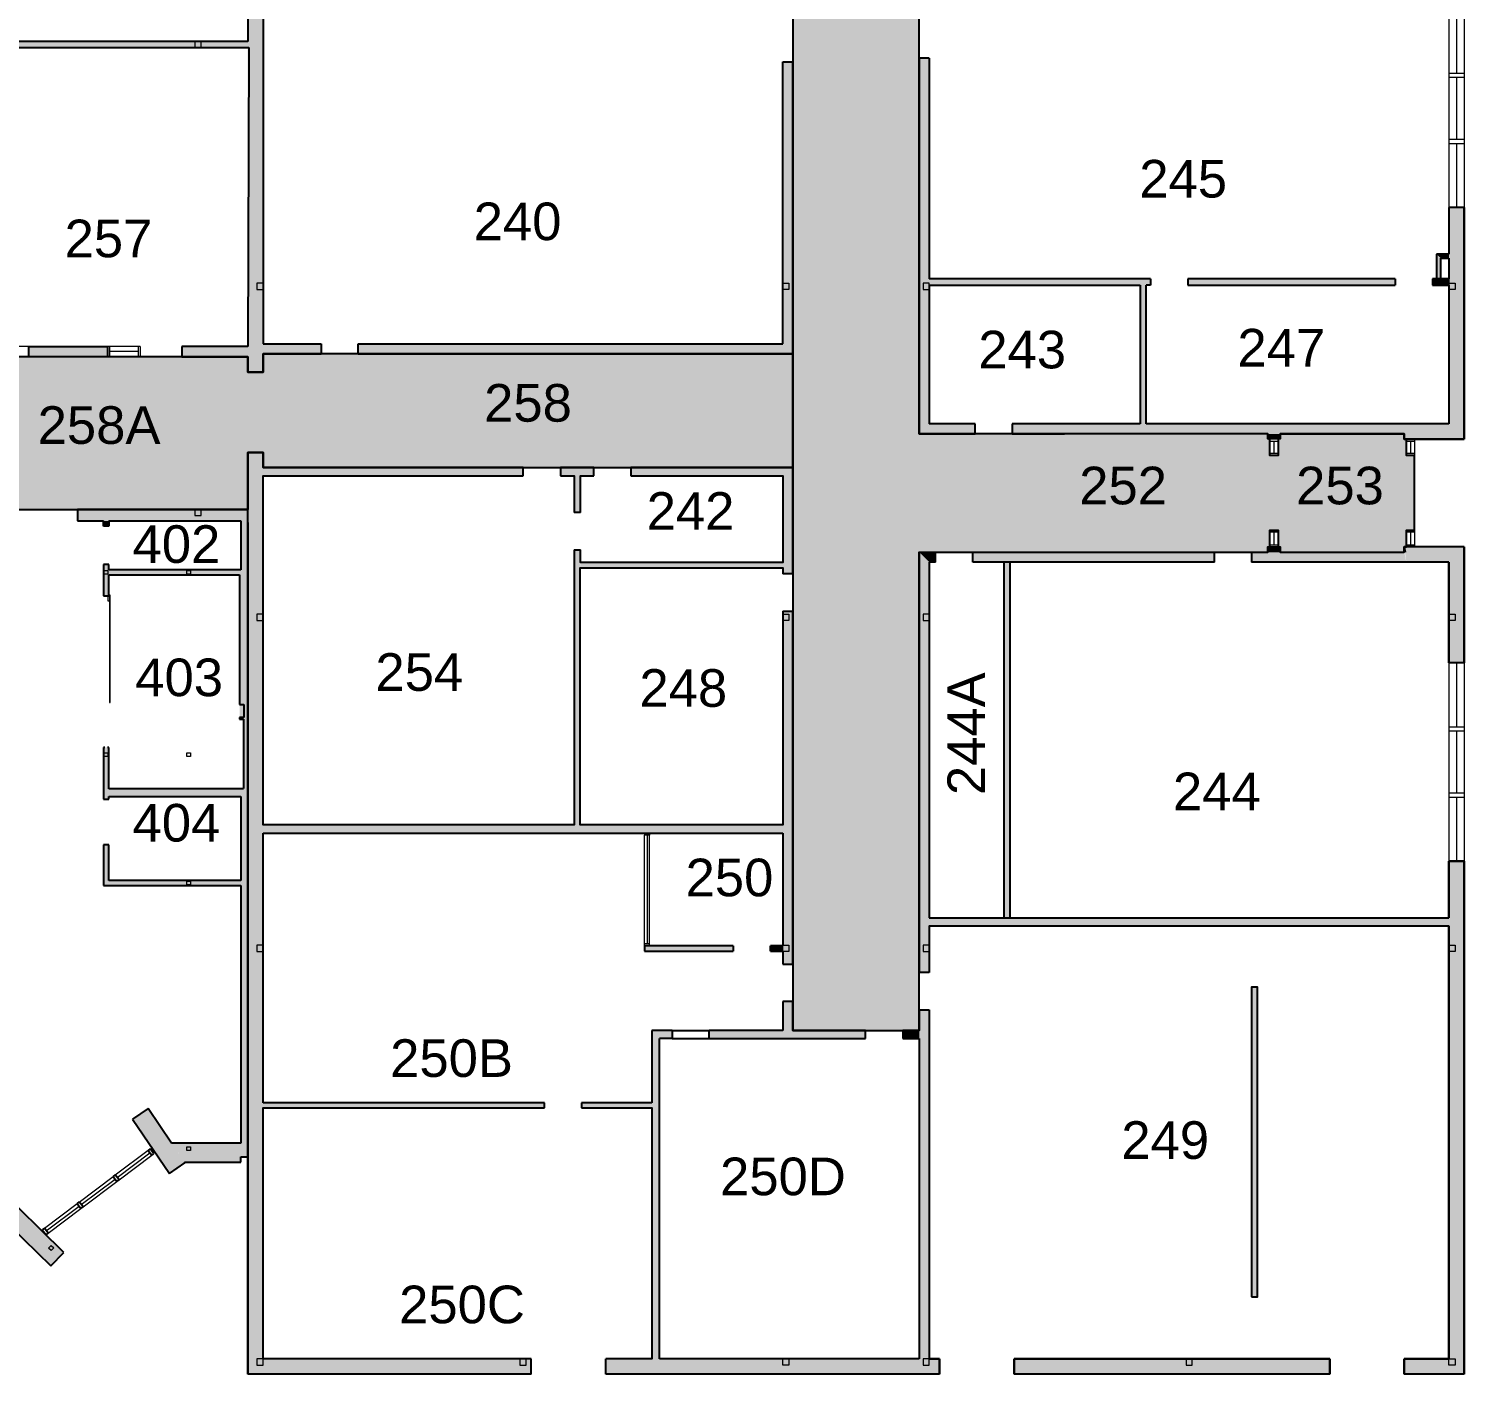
# Model space of a CAD drawing. Header units: millimetres. Extents: x 17496 to 132343, y 22085 to 108769.
# Drawn here: x 91953 to 126646, y 28943 to 61466 of the extents above; entities that cross this region are included whole.
import ezdxf

# ---------------------------------------------------------------- set-up
doc = ezdxf.new("R2010")
doc.units = ezdxf.units.MM
doc.header["$LTSCALE"] = 500
doc.header["$MEASUREMENT"] = 0
for name, color, linetype in [('CORRIDOR HATCH', 253, 'CONTINUOUS'), ('Room Numbers', 7, 'CONTINUOUS'), ('walls', 7, 'CONTINUOUS')]:
    doc.layers.add(name, color=color, linetype=linetype)
for name, color, linetype, lineweight in [('SC1', 7, 'CONTINUOUS', 0), ('SOLID', 7, 'CONTINUOUS', 0), ('windows', 7, 'CONTINUOUS', 0)]:
    doc.layers.add(name, color=color, linetype=linetype, lineweight=lineweight)
doc.styles.add('STANDARD 2', font='arial.ttf')

# ---------------------------------------------------------------- blocks, each defined once
blk = doc.blocks.new('Base Cabinet Blank Front - Base Cabinet Blank Front_1-372-Level 1 - New')
at = {"layer": 'windows'}
for p, q in [((62846, 135781), (60367, 135781)), ((60367, 135781), (60367, 135745)), ((60385, 135722), (60386, 135722)), ((60386, 135762), (62846, 135762)), ((60386, 135722), (60386, 135762)), ((62846, 135762), (62846, 135781))]:
    blk.add_line(p, q, dxfattribs=at)
blk = doc.blocks.new('Rectangular Mullion - 64mm x 150mm_1-299-Level 1 - New')
at = {"layer": 'windows', "lineweight": 25}
for p, q in [((-64, 38), (0, 38)), ((-64, -112), (-64, 38)), ((0, 38), (0, -112)), ((0, -112), (-64, -112))]:
    blk.add_line(p, q, dxfattribs=at)
blk = doc.blocks.new('Rectangular Mullion - 64mm x 150mm_1-295-Level 1 - New')
at = {"layer": 'windows', "lineweight": 25}
for p, q in [((-32, 38), (32, 38)), ((-32, -112), (-32, 38)), ((32, 38), (32, -112)), ((32, -112), (-32, -112))]:
    blk.add_line(p, q, dxfattribs=at)
blk = doc.blocks.new('Base Cabinet Blank Front1 - Base Cabinet Blank Front_1-33-Level 1 - New')
at = {"layer": 'windows'}
for p, q in [((62846, 135781), (60271, 135781)), ((60271, 135781), (60271, 135745)), ((60271, 135722), (60386, 135722)), ((60386, 135762), (62846, 135762)), ((60386, 135722), (60386, 135762)), ((62846, 135762), (62846, 135781))]:
    blk.add_line(p, q, dxfattribs=at)

msp = doc.modelspace()

# ---------------------------------------------------------------- hatches: boundary and pattern name
at = {"layer": 'CORRIDOR HATCH'}
h = msp.add_hatch(color=256, dxfattribs=at)
h.dxf.hatch_style = 1
h.paths.add_polyline_path([(63841, 63664), (63841, 61264), (87806, 61264), (87806, 53590), (87210, 53590), (87210, 52340), (87806, 52340), (87806, 49848), (91301, 49848), (93131, 49848), (97246, 49848), (97246, 51221), (97616, 51221), (97616, 50861), (110416, 50861), (110416, 53611), (97616, 53611), (97616, 53161), (97246, 53161), (97246, 53538), (90206, 53538), (90206, 63664)])
h.paths.add_polyline_path([(58796, 79119), (58796, 68219), (59340, 68219), (59340, 68029), (59041, 68029), (59041, 64520), (59041, 62520), (59041, 56258), (59041, 55258), (59041, 52228), (60388, 52228), (60388, 51899), (59041, 51899), (59041, 49848), (60388, 49848), (60388, 49519), (62438, 49519), (62438, 49848), (63841, 49848), (63841, 51899), (62438, 51899), (62438, 52228), (63841, 52228), (63840, 55534), (63840, 56404), (63841, 61264), (63841, 63664), (63841, 64527), (61841, 64527), (61841, 68029), (61240, 68029), (61240, 68219), (61810, 68219), (61810, 79119)])
h.paths.add_polyline_path([(40590, 64520), (40590, 62520), (57908, 62520), (57908, 62635), (58048, 62635), (58048, 62520), (59041, 62520), (59041, 64520), (58048, 64520), (58048, 64435), (57908, 64435), (57908, 64520)])
h.paths.add_polyline_path([(111041, 106541), (111041, 106343), (110546, 106343), (110546, 106293), (110416, 106293), (110416, 102791), (110537, 102791), (110546, 102743), (111041, 102743), (111041, 102543), (110547, 102543), (110537, 102493), (110416, 102493), (110416, 82083), (110416, 79283), (110416, 66219), (110416, 63001), (110416, 53611), (110416, 50861), (110416, 37253), (113476, 37253), (113476, 48813), (121896, 48813), (121896, 48943), (121946, 48943), (121946, 49347), (122144, 49347), (122144, 48943), (122194, 48943), (122194, 48813), (125196, 48813), (125196, 48943), (125246, 48943), (125246, 49347), (125444, 49347), (125446, 51147), (125246, 51147), (125246, 51541), (125196, 51543), (125196, 51673), (122194, 51673), (122194, 51551), (122146, 51543), (122146, 51147), (121946, 51147), (121946, 51541), (121896, 51551), (121896, 51673), (113476, 51673), (113476, 102493), (113346, 102493), (113346, 102543), (112841, 102543), (112841, 102741), (113346, 102741), (113346, 102791), (113476, 102791), (113476, 106293), (113346, 106293), (113346, 106343), (112841, 106343), (112841, 106541), (111041, 106543)])
h.paths.add_polyline_path([(48842, 99582), (48842, 97108), (49333, 97108), (49333, 96958), (48842, 96958), (48842, 94833), (48340, 94833), (48340, 95008), (46714, 95008), (46714, 93228), (49536, 93228), (49536, 92933), (48836, 92933), (48836, 82478), (49446, 82478), (49446, 82278), (51610, 82359), (51610, 82659), (52220, 82659), (52220, 91059), (51632, 91059), (51632, 96958), (51144, 96958), (51144, 97108), (51632, 97108), (51632, 99582), (51144, 99582), (51144, 99732), (49333, 99732), (49333, 99582)])
h.paths.add_polyline_path([(25516, 82228), (25516, 81697), (25316, 81697), (25316, 79647), (25514, 79647), (25514, 79168), (27617, 79178), (27617, 79657), (27816, 79657), (27816, 79178), (47034, 79178), (47036, 79747), (47236, 79747), (47235, 79257), (56998, 79259), (56998, 79119), (58796, 79119), (61810, 79119), (96216, 79119), (96216, 79283), (97396, 79283), (97396, 79783), (97616, 79783), (97616, 79283), (110416, 79283), (110416, 82083), (97616, 82083), (97616, 81583), (97396, 81583), (97396, 82083), (96216, 82083), (96216, 82179), (56998, 82179), (56998, 82059), (51610, 82059), (51610, 82359), (49446, 82278), (47236, 82278), (47236, 81797), (47036, 81797), (47036, 82228), (27817, 82228), (27817, 81707), (27617, 81707), (27617, 82228)])
at = {"layer": 'walls'}
msp.add_hatch(color=256, dxfattribs=at).paths.add_polyline_path([(115516, 39973), (115666, 39973), (115666, 48573), (115516, 48573)])

# ---------------------------------------------------------------- linework, layer by layer
at = {"layer": 'CORRIDOR HATCH'}
msp.add_lwpolyline([(110416, 63001), (110416, 53611), (110416, 50861), (110416, 37253), (113476, 37253), (113476, 48813), (121896, 48813), (121896, 48943), (121946, 48943), (121946, 49347), (122144, 49347), (122144, 48943), (122194, 48943), (122194, 48813), (125196, 48813), (125196, 48943), (125246, 48943), (125246, 49347), (125444, 49347), (125446, 51147), (125246, 51147), (125246, 51541), (125196, 51543), (125196, 51673), (122194, 51673), (122194, 51551), (122146, 51543), (122146, 51147), (121946, 51147), (121946, 51541), (121896, 51551), (121896, 51673), (113476, 51673), (113476, 102493)], dxfattribs=at)
msp.add_lwpolyline([(63841, 63664), (63841, 61264), (87806, 61264), (87806, 53590), (87210, 53590), (87210, 52340), (87806, 52340), (87806, 49848), (91301, 49848), (93131, 49848), (97246, 49848), (97246, 51221), (97616, 51221), (97616, 50861), (110416, 50861), (110416, 53611), (97616, 53611), (97616, 53161), (97246, 53161), (97246, 53538), (90206, 53538), (90206, 63664)], close=True, dxfattribs=at)
at = {"layer": 'SC1', "flags": 128}
for points in [[(96121, 61009), (96121, 61159), (95971, 61159), (95971, 61009)], [(97616, 55163), (97616, 55313), (97466, 55313), (97466, 55163)], [(110176, 55163), (110176, 55313), (110325, 55313), (110325, 55163)], [(113716, 55163), (113716, 55313), (113566, 55313), (113566, 55163)], [(126276, 55163), (126276, 55313), (126425, 55313), (126425, 55163)], [(96121, 49698), (96121, 49848), (95971, 49848), (95971, 49698)], [(93779, 48283), (93779, 48373), (93869, 48373), (93869, 48283)], [(95775, 48283), (95776, 48373), (95866, 48373), (95865, 48283)], [(97616, 47163), (97616, 47313), (97466, 47313), (97466, 47163)], [(110176, 47163), (110176, 47313), (110325, 47313), (110325, 47163)], [(113716, 47163), (113716, 47313), (113566, 47313), (113566, 47163)], [(126276, 47163), (126276, 47313), (126425, 47313), (126425, 47163)], [(93779, 43873), (93779, 43963), (93869, 43963), (93869, 43873)], [(95775, 43873), (95776, 43963), (95866, 43963), (95865, 43873)], [(95775, 40773), (95776, 40863), (95866, 40863), (95865, 40773)], [(97616, 39163), (97616, 39313), (97466, 39313), (97466, 39163)], [(110176, 39163), (110176, 39313), (110325, 39313), (110325, 39163)], [(113716, 39163), (113716, 39313), (113566, 39313), (113566, 39163)], [(126276, 39163), (126276, 39313), (126425, 39313), (126425, 39163)], [(95776, 34348), (95776, 34438), (95866, 34438), (95866, 34348)], [(92435, 31994), (92498, 32059), (92562, 31996), (92499, 31931)], [(97616, 29163), (97616, 29313), (97466, 29313), (97466, 29163)], [(103971, 29163), (103971, 29313), (103821, 29313), (103821, 29163)], [(110176, 29163), (110176, 29313), (110325, 29313), (110325, 29163)], [(113716, 29163), (113716, 29313), (113566, 29313), (113566, 29163)], [(120071, 29163), (120071, 29313), (119921, 29313), (119921, 29163)], [(126276, 29163), (126276, 29313), (126425, 29313), (126425, 29163)]]:
    msp.add_lwpolyline(points, close=True, dxfattribs=at)
at = {"layer": 'SOLID'}
for p, q in [((113716, 59310), (113716, 59425)), ((119061, 55268), (119061, 55418)), ((119961, 55268), (119961, 55418)), ((119961, 55268), (119961, 55418)), ((124976, 55418), (124976, 55268)), ((124976, 55418), (124976, 55268)), ((125876, 55418), (125876, 55268)), ((126276, 55418), (126276, 55268))]:
    msp.add_line(p, q, dxfattribs=at)
for points in [[(97246, 53161), (97616, 53161), (97246, 67862), (97616, 67862)], [(90456, 61159), (90456, 61009), (97246, 61159), (97246, 61009)], [(113716, 51913), (113476, 51673), (113716, 60753), (113476, 60753)], [(110176, 53851), (110416, 53611), (110176, 60669), (110416, 60669)], [(126646, 51543), (126276, 51913), (126646, 57143), (126276, 57143)], [(125976, 56018), (126076, 55918), (126276, 56018), (126276, 55918)], [(125976, 56018), (126076, 55918), (125976, 55418), (126076, 55418)], [(113716, 55418), (113716, 55268), (119061, 55418), (119061, 55268)], [(118811, 51913), (118961, 51913), (118811, 55418), (118961, 55268)], [(119961, 55418), (119961, 55268), (124976, 55418), (124976, 55268)], [(125876, 55418), (125876, 55268), (126276, 55418), (126276, 55268)], [(93856, 53788), (93856, 53538), (91956, 53788), (91956, 53538)], [(97246, 53788), (97246, 53538), (95656, 53788), (95656, 53538)], [(97616, 53851), (97616, 53611), (99019, 53851), (99019, 53611)], [(110176, 53851), (110416, 53611), (99911, 53851), (99911, 53611)], [(114823, 51913), (114823, 51673), (113716, 51913), (113476, 51673)], [(115723, 51913), (115723, 51673), (116981, 51913), (116981, 51673)], [(116981, 51913), (116981, 51673), (125246, 51913), (125196, 51673)], [(125196, 51543), (125196, 51913), (126646, 51543), (126276, 51913)], [(122194, 51673), (121896, 51673), (122194, 51551), (121896, 51551)], [(97246, 46343), (97616, 46343), (97246, 51221), (97616, 51221)], [(103904, 50861), (103904, 50661), (97616, 50861), (97616, 50661)], [(105614, 50861), (105614, 50661), (104805, 50861), (104805, 50661)], [(105134, 49775), (105285, 49775), (105134, 50661), (105285, 50661)], [(110416, 50861), (110176, 50661), (106504, 50861), (106506, 50668)], [(110176, 48288), (110416, 48288), (110176, 50661), (110416, 50861)], [(97246, 49848), (97246, 49571), (93131, 49848), (93131, 49571)], [(93886, 49440), (93886, 49571), (93762, 49440), (93762, 49571)], [(97076, 48390), (97076, 49571), (97246, 48390), (97246, 49571)], [(121896, 48943), (122194, 48943), (121896, 48813), (122194, 48813)], [(126646, 48943), (126276, 48573), (125196, 48943), (125246, 48573)], [(126276, 48573), (126646, 48943), (126276, 46143), (126646, 46143)], [(105276, 48437), (105276, 42223), (105134, 48873), (105134, 42223)], [(105134, 48873), (105285, 48873), (105276, 48437)], [(113476, 38653), (113716, 38653), (113476, 48813), (113716, 48573)], [(113476, 48813), (113866, 48813), (113716, 48573), (113866, 48573)], [(114766, 48813), (114766, 48573), (120606, 48813), (120606, 48573)], [(121506, 48813), (121506, 48573), (125196, 48813), (125246, 48573)], [(93886, 48514), (93886, 47755), (93762, 48514), (93762, 47755)], [(97048, 48390), (97048, 48266), (93886, 48390), (93886, 48266)], [(97048, 44775), (97048, 48390), (97246, 44775), (97246, 48390)], [(105285, 48561), (105276, 48437), (110176, 48561), (110176, 48437)], [(110176, 38853), (110416, 38853), (110176, 47388), (110416, 47388)], [(97246, 43543), (97246, 46343), (97615, 43543), (97616, 46343)], [(97140, 43101), (97140, 44775), (97246, 43101), (97246, 44775)], [(93886, 42842), (93762, 42842), (93886, 44095), (93762, 44095)], [(97246, 28943), (97616, 29313), (97246, 43543), (97616, 43543)], [(97076, 42911), (93886, 42911), (97076, 43095), (93886, 43095)], [(97076, 34199), (97076, 43101), (97246, 34199), (97246, 43101)], [(110176, 42223), (110176, 42023), (97616, 42223), (97616, 42023)], [(93886, 40880), (93762, 40756), (93886, 41742), (93762, 41742)], [(126276, 29313), (126646, 28943), (126276, 41343), (126646, 41343)], [(93762, 40756), (93886, 40880), (97076, 40756), (97076, 40880)], [(126276, 39973), (126276, 39773), (113716, 39973), (113716, 39773)], [(106834, 39295), (106834, 39171), (108976, 39295), (108976, 39171)], [(109876, 39295), (109876, 39171), (110176, 39295), (110176, 39171)], [(121501, 38298), (121651, 38298), (121501, 30813), (121651, 30813)], [(110176, 37953), (110416, 37953), (110176, 37253), (110416, 37253)], [(113476, 29313), (113716, 29313), (113476, 37753), (113716, 37753)], [(107499, 37253), (107499, 37063), (107014, 37253), (107199, 37063)], [(107014, 37253), (107199, 37063), (107014, 29313), (107199, 29313)], [(112176, 37253), (112176, 37063), (108399, 37253), (108399, 37063)], [(113476, 37253), (113476, 37063), (113076, 37253), (113076, 37063)], [(104414, 35505), (104414, 35381), (97616, 35505), (97616, 35381)], [(107014, 35505), (107014, 35381), (105314, 35505), (105314, 35381)], [(94460, 35113), (94834, 35375), (95352, 33795), (95730, 34051)], [(89769, 34220), (90088, 34546), (92484, 31562), (92804, 31888)], [(95716, 34073), (95406, 34530), (97076, 34073), (97076, 34530)], [(97616, 29313), (97246, 28943), (104096, 29313), (104096, 28943)], [(105896, 29313), (105896, 28943), (113966, 29313), (113966, 28943)], [(115766, 29313), (115766, 28943), (123396, 29313), (123396, 28943)], [(125196, 29313), (125196, 28943), (126276, 29313), (126646, 28943)]]:
    msp.add_solid(points, dxfattribs=at)
at = {"layer": 'walls'}
for p, q in [((97246, 66945), (97246, 61159)), ((97616, 65871), (97616, 53851)), ((97246, 61159), (90456, 61159)), ((90456, 61009), (97269, 61009)), ((97269, 61009), (97246, 53788)), ((113716, 60753), (113476, 60753)), ((113476, 60753), (113476, 51673)), ((113716, 60753), (113716, 55418)), ((110176, 53851), (110176, 60669)), ((110176, 60669), (110416, 60669)), ((110416, 53611), (110416, 60669)), ((126646, 57143), (126276, 57143)), ((126276, 57143), (126276, 56018)), ((126276, 57143), (126276, 56018)), ((126646, 57143), (126276, 57143)), ((126646, 57143), (126646, 51543)), ((126646, 51543), (126646, 57143)), ((126276, 56018), (125976, 56018)), ((125976, 56018), (125976, 55418)), ((126076, 55418), (126076, 55918)), ((126076, 55918), (126276, 55918)), ((126276, 55918), (126276, 55418)), ((118811, 55418), (113716, 55418)), ((113716, 55268), (118811, 55268)), ((113716, 55268), (113716, 51913)), ((119061, 55418), (118811, 55418)), ((118811, 55268), (118811, 51913)), ((118961, 51913), (118961, 55268)), ((119061, 55268), (118961, 55268)), ((119061, 55418), (119061, 55268)), ((124976, 55418), (119961, 55418)), ((119961, 55418), (119961, 55268)), ((119961, 55268), (124976, 55268)), ((124976, 55418), (124976, 55268)), ((126276, 55418), (125876, 55418)), ((125876, 55418), (125876, 55268)), ((125876, 55268), (126276, 55268)), ((125876, 55268), (126276, 55268)), ((126276, 55268), (126276, 51913)), ((126276, 55268), (126276, 51913)), ((91956, 53538), (91956, 53788)), ((91956, 53788), (93856, 53788)), ((93856, 53788), (93856, 53538)), ((97246, 53788), (95656, 53788)), ((95656, 53788), (95656, 53538)), ((97616, 53851), (99019, 53851)), ((99019, 53851), (99019, 53611)), ((99911, 53611), (99911, 53851)), ((99911, 53851), (110176, 53851)), ((93856, 53538), (91956, 53538)), ((95656, 53538), (97246, 53538)), ((97246, 53538), (97246, 53161)), ((97616, 53611), (99019, 53611)), ((97616, 53161), (97616, 53611)), ((99911, 53611), (110416, 53611)), ((97246, 53161), (97616, 53161)), ((114823, 51913), (113716, 51913)), ((114823, 51673), (114823, 51913)), ((115723, 51913), (115723, 51673)), ((118811, 51913), (115723, 51913)), ((126276, 51913), (118961, 51913)), ((126276, 51913), (125246, 51913)), ((113476, 51673), (114823, 51673)), ((115723, 51673), (116981, 51673)), ((121896, 51673), (116981, 51673)), ((121896, 51551), (121896, 51673)), ((122194, 51551), (121896, 51551)), ((122194, 51673), (125196, 51673)), ((122194, 51673), (122194, 51551)), ((125196, 51673), (125196, 51543)), ((125196, 51673), (125196, 51543)), ((126646, 51543), (125196, 51543)), ((125196, 51543), (126646, 51543)), ((97616, 51221), (97246, 51221)), ((97246, 51221), (97246, 49848)), ((97616, 50861), (97616, 51221)), ((97616, 50861), (97616, 51221)), ((103904, 50861), (97616, 50861)), ((103904, 50661), (103904, 50861)), ((104805, 50861), (104805, 50661)), ((105614, 50861), (104805, 50861)), ((105614, 50661), (105614, 50861)), ((110416, 50861), (106504, 50861)), ((106504, 50861), (106504, 50661)), ((110416, 48288), (110416, 50861)), ((97246, 49848), (93131, 49848)), ((93131, 49848), (93131, 49571)), ((97246, 34199), (97246, 49848)), ((97616, 46343), (97616, 49848)), ((105285, 49775), (105134, 49775)), ((93131, 49571), (93762, 49571)), ((93762, 49440), (93762, 49571)), ((93886, 49440), (93762, 49440)), ((93886, 49571), (93886, 49440)), ((93886, 49571), (97076, 49571)), ((97076, 49571), (97076, 48390)), ((97246, 46343), (97246, 49528)), ((121896, 48813), (121896, 48943)), ((121896, 48943), (122194, 48943)), ((122194, 48943), (122194, 48813)), ((126646, 48943), (125196, 48943)), ((125196, 48943), (125196, 48813)), ((126646, 48943), (125196, 48943)), ((125196, 48943), (125213, 48814)), ((126646, 48943), (126646, 46143)), ((126646, 46143), (126646, 48943)), ((105134, 48873), (105285, 48873)), ((113476, 48813), (113476, 38653)), ((113476, 48813), (113866, 48813)), ((113866, 48573), (113716, 48573)), ((113716, 48573), (113716, 39973)), ((113866, 48573), (113866, 48813)), ((114766, 48573), (114766, 48813)), ((114766, 48813), (120606, 48813)), ((115516, 48573), (115516, 39973)), ((115666, 48573), (115666, 39973)), ((120606, 48573), (120606, 48813)), ((121506, 48813), (121506, 48573)), ((121506, 48813), (121896, 48813)), ((126276, 48573), (121506, 48573)), ((122194, 48813), (125196, 48813)), ((126276, 48573), (125246, 48573)), ((126276, 48573), (126276, 46143)), ((126276, 46143), (126276, 48573)), ((93762, 48514), (93762, 47755)), ((93886, 48514), (93762, 48514)), ((93886, 48390), (93886, 48514)), ((97076, 48390), (93886, 48390)), ((93886, 47755), (93886, 48266)), ((93886, 48266), (97048, 48266)), ((97048, 48266), (97048, 45131)), ((97076, 48395), (97076, 48390)), ((110416, 48288), (110176, 48288)), ((93762, 47755), (93886, 47755)), ((110176, 47388), (110416, 47388)), ((110416, 38853), (110416, 47388)), ((126646, 46143), (126276, 46143)), ((126646, 46143), (126276, 46143)), ((97048, 45131), (97150, 45131)), ((97150, 45131), (97150, 44819)), ((97150, 44819), (97048, 44819)), ((97048, 44819), (97048, 44775)), ((97048, 44775), (97140, 44775)), ((97140, 44775), (97140, 43101)), ((93762, 44095), (93762, 42842)), ((93789, 44095), (93762, 44095)), ((93886, 44095), (93859, 44095)), ((93886, 43095), (93886, 44095)), ((97246, 28943), (97246, 43543)), ((97246, 43543), (97246, 28943)), ((97076, 43095), (93886, 43095)), ((97076, 43101), (97076, 43095)), ((97076, 43101), (97140, 43101)), ((93762, 42842), (93886, 42842)), ((93886, 42842), (93886, 42911)), ((93886, 42911), (97076, 42911)), ((97076, 42911), (97076, 40880)), ((97616, 35505), (97616, 42023)), ((97616, 35505), (97616, 42023)), ((97616, 42023), (110176, 42023)), ((110176, 42023), (110176, 39295)), ((93762, 41742), (93762, 40756)), ((93886, 41742), (93762, 41742)), ((93886, 40880), (93886, 41742)), ((126646, 41343), (126276, 41343)), ((126276, 41343), (126276, 39973)), ((126276, 41343), (126646, 41343)), ((126276, 39973), (126276, 41343)), ((126646, 41343), (126646, 28943)), ((126646, 28943), (126646, 41343)), ((93762, 40756), (97076, 40756)), ((97076, 40880), (93886, 40880)), ((97076, 40756), (97076, 34530)), ((113716, 39973), (126276, 39973)), ((126276, 39773), (126276, 29313)), ((106834, 39295), (106834, 39171)), ((108976, 39295), (106834, 39295)), ((108976, 39295), (108976, 39171)), ((110176, 39295), (109876, 39295)), ((109876, 39171), (109876, 39295)), ((106834, 39171), (108976, 39171)), ((109876, 39171), (110176, 39171)), ((110176, 39171), (110176, 38853)), ((110176, 38853), (110416, 38853)), ((113716, 38653), (113476, 38653)), ((110416, 37953), (110176, 37953)), ((110176, 37953), (110176, 37253)), ((110416, 37253), (110416, 37953)), ((113476, 37753), (113716, 37753)), ((113476, 37753), (113476, 37253)), ((107014, 37253), (107014, 35505)), ((107499, 37253), (107014, 37253)), ((107499, 37253), (107499, 37063)), ((107499, 37253), (108399, 37253)), ((110176, 37253), (108399, 37253)), ((108399, 37063), (108399, 37253)), ((112176, 37253), (110416, 37253)), ((112176, 37063), (112176, 37253)), ((113476, 37253), (113076, 37253)), ((113076, 37253), (113076, 37063)), ((107199, 29313), (107199, 37063)), ((107499, 37063), (107199, 37063)), ((107499, 37063), (108399, 37063)), ((113476, 37063), (113076, 37063)), ((113076, 37063), (113476, 37063)), ((113476, 37063), (113476, 29313)), ((104414, 35505), (97616, 35505)), ((104414, 35381), (104414, 35505)), ((107014, 35505), (105314, 35505)), ((105314, 35505), (105314, 35381)), ((94838, 35369), (94460, 35113)), ((94460, 35113), (95352, 33795)), ((95406, 34530), (94838, 35369)), ((97616, 29313), (97616, 35381)), ((92804, 31888), (90088, 34546)), ((97076, 34530), (95406, 34530)), ((89769, 34220), (92484, 31562)), ((95352, 33795), (95730, 34051)), ((95716, 34073), (97076, 34073)), ((95730, 34051), (95716, 34073)), ((97076, 34073), (97076, 34199)), ((97076, 34199), (97246, 34199)), ((92484, 31562), (92804, 31888)), ((104096, 29313), (97616, 29313)), ((104096, 28943), (104096, 29313)), ((105896, 28943), (105896, 29313)), ((107014, 29313), (105896, 29313)), ((113476, 29313), (107199, 29313)), ((113966, 29313), (113716, 29313)), ((113966, 29313), (113966, 28943)), ((113966, 28943), (113966, 29313)), ((123396, 29313), (115766, 29313)), ((115766, 29313), (115766, 28943)), ((115766, 28943), (115766, 29313)), ((115766, 29313), (115766, 28943)), ((123396, 29313), (123396, 28943)), ((123396, 28943), (123396, 29313)), ((126276, 29313), (125196, 29313)), ((125196, 29313), (125196, 28943)), ((125196, 28943), (125196, 29313)), ((104096, 28943), (97246, 28943)), ((104096, 28943), (97404, 28943)), ((113966, 28943), (105896, 28943)), ((113966, 28943), (105896, 28943)), ((123396, 28943), (115766, 28943)), ((123396, 28943), (115766, 28943)), ((126646, 28943), (125196, 28943)), ((126646, 28943), (125196, 28943))]:
    msp.add_line(p, q, dxfattribs=at)
at = {"layer": 'walls', "color": 7}
msp.add_line((97246, 49848), (93131, 49848), dxfattribs=at)
at = {"layer": 'walls'}
for points in [[(97616, 43543), (97616, 50661), (103904, 50661)], [(104805, 50661), (105134, 50661), (105134, 49775)], [(106504, 50661), (110176, 50661), (110176, 48561), (105285, 48561), (105285, 48873)], [(105285, 49775), (105285, 50661), (105614, 50661)], [(105134, 48873), (105134, 42223), (97616, 42223), (97616, 43543)], [(120606, 48573), (114766, 48573)], [(110176, 47388), (110176, 42223), (105276, 42223), (105276, 48437), (110176, 48437), (110176, 48288)], [(125196, 29313), (126276, 29313), (126276, 39773), (113716, 39773), (113716, 38653)], [(113716, 37753), (113716, 29313), (113966, 29313)], [(108399, 37063), (112176, 37063)], [(104096, 29313), (97616, 29313), (97616, 35381), (104414, 35381)], [(105314, 35381), (107014, 35381), (107014, 29313), (105896, 29313)], [(115766, 29313), (123396, 29313)]]:
    msp.add_lwpolyline(points, dxfattribs=at)
for points in [[(97246, 49528), (97246, 49528), (97246, 43543), (97246, 43543)], [(121501, 30813), (121651, 30813), (121651, 38298), (121501, 38298)]]:
    msp.add_lwpolyline(points, close=True, dxfattribs=at)
at = {"layer": 'windows'}
for p, q in [((126276, 61943), (126276, 57143)), ((126461, 61943), (126461, 60393)), ((126646, 61943), (126646, 57143)), ((126276, 60393), (126646, 60393)), ((126276, 60293), (126646, 60293)), ((126461, 60293), (126461, 58793)), ((126276, 58793), (126646, 58793)), ((126276, 58693), (126646, 58693)), ((126461, 58693), (126461, 57143)), ((91956, 53788), (90456, 53788)), ((94648, 53788), (93856, 53788)), ((93906, 53788), (93906, 53538)), ((94598, 53788), (94598, 53538)), ((94648, 53788), (94648, 53538)), ((91956, 53538), (90456, 53538)), ((94648, 53538), (93856, 53538)), ((94598, 53663), (93906, 53663)), ((121946, 51541), (121946, 51147)), ((121946, 51493), (122146, 51493)), ((122046, 51493), (122046, 51197)), ((122146, 51543), (122146, 51147)), ((125246, 51543), (125438, 51543)), ((125246, 51541), (125246, 51147)), ((125246, 51493), (125446, 51493)), ((125346, 51493), (125346, 51197)), ((125446, 51543), (125446, 51147)), ((122146, 51197), (121946, 51197)), ((122146, 51147), (121946, 51147)), ((125446, 51197), (125246, 51197)), ((125446, 51147), (125246, 51147)), ((93131, 49848), (93131, 49571)), ((121946, 49347), (121946, 48943)), ((122144, 49347), (121946, 49347)), ((122144, 49297), (121946, 49297)), ((122046, 49297), (122046, 48993)), ((122144, 49347), (122144, 48943)), ((125246, 49347), (125246, 48943)), ((125444, 49347), (125246, 49347)), ((125444, 49297), (125246, 49297)), ((125346, 49297), (125346, 48993)), ((125444, 49347), (125444, 48943)), ((121946, 48993), (122144, 48993)), ((125246, 48993), (125444, 48993)), ((125246, 48943), (125436, 48943)), ((126276, 46143), (126276, 41343)), ((126461, 46143), (126461, 44593)), ((126646, 46143), (126646, 41343)), ((126276, 44593), (126646, 44593)), ((126276, 44493), (126646, 44493)), ((126461, 44493), (126461, 42993)), ((126276, 42993), (126646, 42993)), ((126276, 42893), (126646, 42893)), ((126461, 42893), (126461, 41343)), ((106834, 42023), (106834, 41973)), ((106958, 42023), (106958, 41973)), ((106834, 39295), (106834, 41973)), ((106958, 41973), (106834, 41973)), ((106896, 41973), (106896, 39345)), ((106958, 39295), (106958, 41973)), ((106958, 39345), (106834, 39345)), ((94046, 33760), (94838, 34356)), ((94091, 33700), (94883, 34296)), ((94136, 33640), (94928, 34236)), ((93176, 33107), (93994, 33722)), ((93221, 33047), (94039, 33662)), ((93266, 32987), (94084, 33602)), ((92332, 32474), (93125, 33069)), ((92377, 32414), (93170, 33009)), ((92422, 32354), (93215, 32949)), ((97404, 28943), (97246, 28943))]:
    msp.add_line(p, q, dxfattribs=at)

# ---------------------------------------------------------------- block references
at = {"layer": 'windows', "rotation": 270}
for name, p in [('Base Cabinet Blank Front - Base Cabinet Blank Front_1-372-Level 1 - New', (-41859, 108140)), ('Base Cabinet Blank Front1 - Base Cabinet Blank Front_1-33-Level 1 - New', (-41859, 108026))]:
    msp.add_blockref(name, p, dxfattribs=at)
at = {"layer": 'windows', "extrusion": (0, 0, -1), "rotation": 323.0979732211569}
for name, p in [('Rectangular Mullion - 64mm x 150mm_1-295-Level 1 - New', (-94887, 34344)), ('Rectangular Mullion - 64mm x 150mm_1-295-Level 1 - New', (-94043, 33711)), ('Rectangular Mullion - 64mm x 150mm_1-295-Level 1 - New', (-93173, 33058)), ('Rectangular Mullion - 64mm x 150mm_1-299-Level 1 - New', (-92304, 32405))]:
    msp.add_blockref(name, p, dxfattribs=at)

# ---------------------------------------------------------------- texts
at = {"layer": 'Room Numbers', "style": 'STANDARD 2'}
for s, p in [('245', (118792, 57385)), ('240', (102707, 56355)), ('257', (92821, 55942)), ('243', (114901, 53256)), ('247', (121164, 53301)), ('258', (102959, 51968)), ('258A', (92169, 51431)), ('252', (117340, 49970)), ('253', (122581, 49970)), ('242', (106887, 49354)), ('402', (94463, 48554)), ('403', (94528, 45333)), ('254', (100332, 45462)), ('248', (106712, 45076)), ('244', (119605, 42576)), ('404', (94463, 41819)), ('250', (107827, 40496)), ('250B', (100688, 36130)), ('249', (118358, 34149)), ('250D', (108661, 33271)), ('250C', (100905, 30176))]:
    msp.add_text(s, height=910, dxfattribs=at).set_placement(p)
msp.add_text('244A', height=910, rotation=90, dxfattribs=at).set_placement((115066, 42942))

doc.saveas('drawing.dxf')
